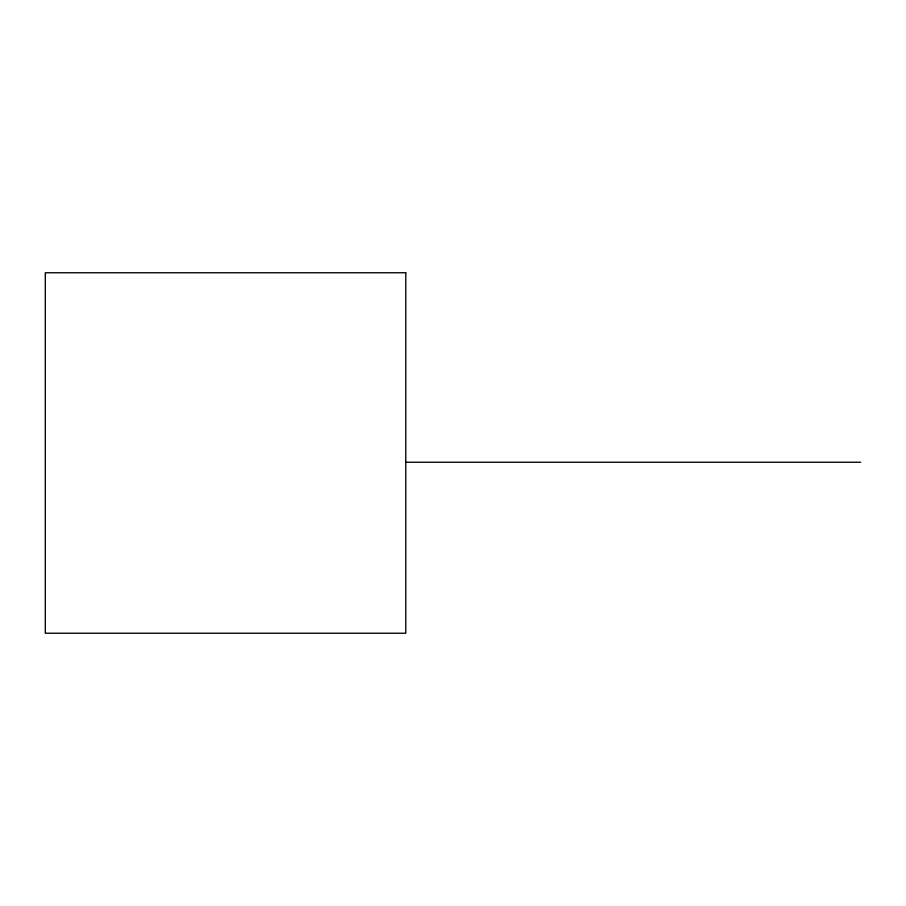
<?xml version="1.0" encoding="UTF-8"?>
<svg xmlns="http://www.w3.org/2000/svg" width="906" height="906" viewBox="0 0 906 906"><rect width="100%" height="100%" fill="white"/><g stroke="black" fill="none" stroke-linecap="round" stroke-linejoin="round"><path stroke-width="1.36" d="M405.775 462.241L860.7 462.241M405.775 272.763L45.3 272.763L45.3 633.237L405.775 633.237L405.775 272.763"/></g></svg>
